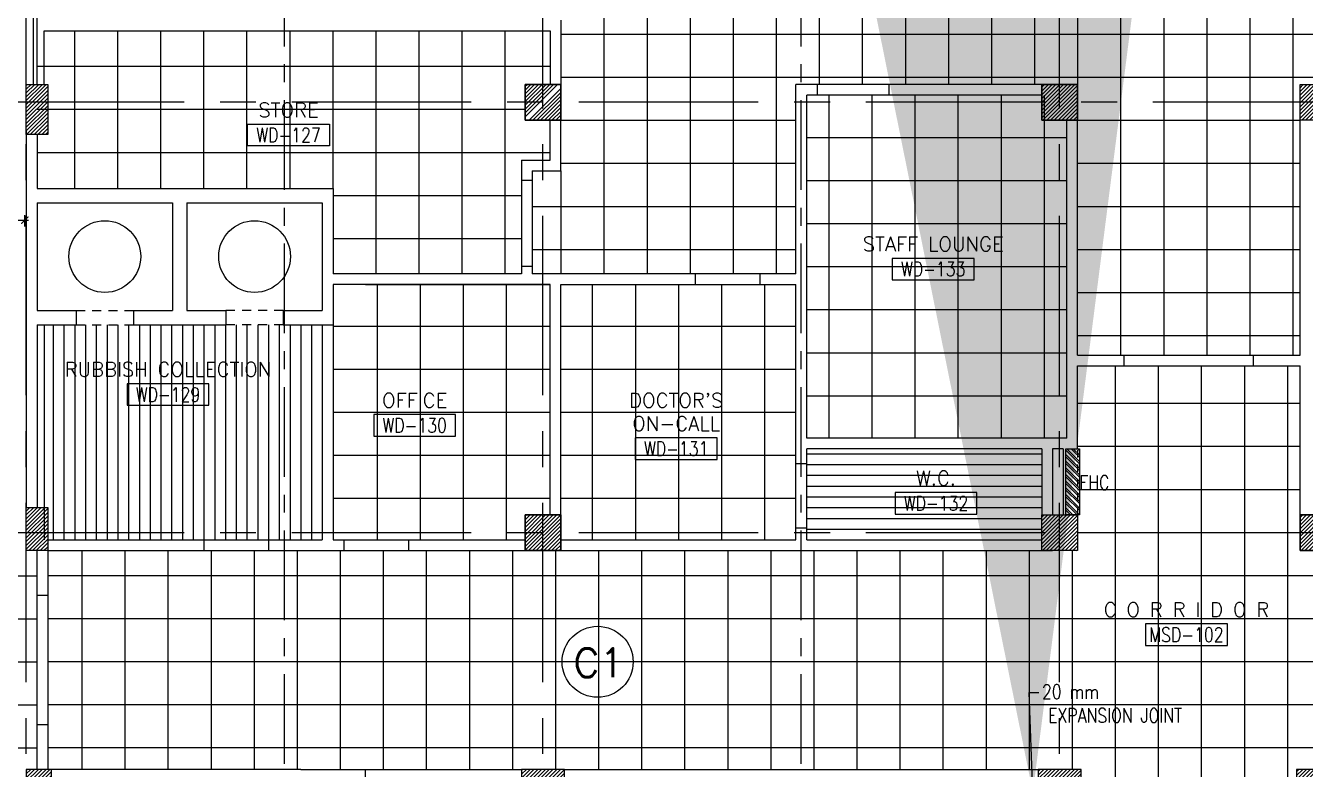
# Model space of a CAD drawing. Extents: x 88852.7 to 88945.7, y 39921.6 to 40001.1.
# Drawn here: x 88902.8 to 88920.63, y 39956.4 to 39966.77 of the extents above; entities that cross this region are included whole.
import ezdxf
from ezdxf.enums import TextEntityAlignment as Align

# ---------------------------------------------------------------- set-up
doc = ezdxf.new("R2010")
doc.units = 0
doc.header["$MEASUREMENT"] = 0
doc.header["$PDMODE"] = 34
for name, pattern in [('CENTER', [2, 1.25, -0.25, 0.25, -0.25]), ('CENTERX2', [4, 2.5, -0.5, 0.5, -0.5]), ('HIDDEN', [0.375, 0.25, -0.125]), ('HIDDEN2', [0.1875, 0.125, -0.0625])]:
    doc.linetypes.add(name, pattern=pattern)
doc.layers.get('0').update_dxf_attribs({"color": 4, "linetype": 'CONTINUOUS'})
doc.layers.get('DEFPOINTS').update_dxf_attribs({"linetype": 'CONTINUOUS'})
for name, color, linetype in [('AXES', 11, 'CENTERX2'), ('AXES1', 11, 'CENTER'), ('CEILING', 4, 'CONTINUOUS'), ('CEILING-MARKER', 6, 'CONTINUOUS'), ('COL', 2, 'CONTINUOUS'), ('EJ', 11, 'CONTINUOUS'), ('FHC', 4, 'CONTINUOUS'), ('HAT', 11, 'CONTINUOUS'), ('INSUL', 4, 'CONTINUOUS'), ('RM-BOX', 11, 'CONTINUOUS'), ('RM-NAME', 11, 'CONTINUOUS'), ('RM-NO', 11, 'CONTINUOUS'), ('SUNI-FUR', 3, 'CONTINUOUS'), ('TXT', 2, 'CONTINUOUS'), ('WALL', 2, 'CONTINUOUS')]:
    doc.layers.add(name, color=color, linetype=linetype)
doc.styles.add('ROMANS', font='ROMANS.shx', dxfattribs={"width": 0.6})
doc.dimstyles.new('DIM-OUT', dxfattribs={"dimscale": 0, "dimtxt": 0.24, "dimasz": 0.08, "dimexe": 0.02, "dimexo": 0.02, "dimgap": 0.05, "dimtad": 1, "dimdec": 0, "dimlfac": 1000, "dimzin": 0, "dimtxsty": 'ROMANS', "dimblk1": 'ARCHTICK', "dimblk2": 'ARCHTICK', "dimsah": 1, "dimcen": 0.01, "dimdle": 0.08, "dimclrd": 4, "dimclre": 4, "dimclrt": 2, "dimazin": 3, "dimtp": 2, "dimtm": 2, "dimtfac": 0.114286, "dimtdec": 0, "dimtix": 1, "dimtmove": 0, "dimatfit": 3, "dimtolj": 1, "dimtzin": 0})
doc.dimstyles.new('STANDARD_IN', dxfattribs={"dimtxt": 0.2, "dimasz": 0.1, "dimexe": 0.07, "dimexo": 0.07, "dimgap": 0.05, "dimtad": 1, "dimdec": 0, "dimlfac": 1000, "dimzin": 0, "dimtxsty": 'ROMANS', "dimblk": 'ARCHTICK', "dimcen": 0.05, "dimdle": 0.05, "dimclrd": 4, "dimclre": 4, "dimclrt": 2, "dimazin": 3, "dimtfac": 1, "dimtdec": 0, "dimtmove": 0, "dimatfit": 3, "dimtolj": 1, "dimtzin": 0})

# ---------------------------------------------------------------- blocks, each defined once
blk = doc.blocks.new('C5')
at = {"layer": 'HAT', "linetype": 'BYBLOCK'}
h = blk.add_hatch(dxfattribs=at)
h.set_pattern_fill('ANSI31', color=256, scale=300, style=0)
h.set_pattern_definition([(45, (-223356.182, -51411.005), (-26.516504, 26.516504), [])])
h.paths.add_polyline_path([(300, 300), (0, 300), (0, 0), (300, 0)])
h.paths.add_polyline_path([(600, 300), (300, 300), (300, 0), (600, 0)])
at = {"layer": 'COL'}
blk.add_lwpolyline([(600, 300), (0, 300), (0, 0), (600, 0)], close=True, dxfattribs=at)
blk = doc.blocks.new('C11')
at = {"layer": 'HAT'}
h = blk.add_hatch(dxfattribs=at)
h.set_pattern_fill('ANSI31', color=256, scale=300, style=0)
h.set_pattern_definition([(45, (-248556.182, -75061.005), (-26.5165043, 26.5165043), [])])
h.paths.add_polyline_path([(300, 700), (0, 700), (0, 350), (300, 350)])
h.paths.add_polyline_path([(300, 350), (0, 350), (0, 0), (300, 0)])
at = {"layer": 'COL'}
blk.add_lwpolyline([(300, 700), (300, 0), (0, 0), (0, 700)], close=True, dxfattribs=at)
blk = doc.blocks.new('RM1')
at = {"layer": 'RM-BOX'}
blk.add_lwpolyline([(570, -200), (-570, -200), (-570, -500), (570, -500)], close=True, dxfattribs=at)
at = {"layer": 'RM-NAME', "style": 'ROMANS'}
blk.add_attdef('ROOMNAME1', text='', height=200, dxfattribs=at).set_placement((0, 324), align=Align.MIDDLE)
blk = doc.blocks.new('*X118')
at = {"color": 0}
for p, q in [((235129, 149533), (235585, 149990)), ((235129, 149586), (235532, 149990)), ((235129, 149639), (235479, 149990)), ((235129, 149692), (235426, 149990)), ((235129, 149745), (235373, 149990)), ((235129, 149798), (235320, 149990)), ((235129, 149851), (235267, 149990)), ((235129, 149905), (235214, 149990)), ((235129, 149958), (235161, 149990)), ((235138, 149490), (235629, 149980)), ((235191, 149490), (235629, 149927)), ((235244, 149490), (235629, 149874)), ((235297, 149490), (235629, 149821)), ((235350, 149490), (235629, 149768)), ((235403, 149490), (235629, 149715)), ((235456, 149490), (235629, 149662)), ((235509, 149490), (235629, 149609)), ((235562, 149490), (235629, 149556)), ((235615, 149490), (235629, 149503))]:
    blk.add_line(p, q, dxfattribs=at)
blk = doc.blocks.new('COL50')
at = {"layer": 'COL'}
blk.add_lwpolyline([(-250, 250), (-250, -250), (250, -250), (250, 250)], close=True, dxfattribs=at)
blk = doc.blocks.new('*X119')
at = {"color": 0}
for p, q in [((227926, 149490), (228426, 149990)), ((227929, 149546), (228373, 149990)), ((227929, 149599), (228319, 149990)), ((227929, 149652), (228266, 149990)), ((227929, 149705), (228213, 149990)), ((227929, 149758), (228160, 149990)), ((227929, 149811), (228107, 149990)), ((227929, 149864), (228054, 149990)), ((227929, 149917), (228001, 149990)), ((227929, 149970), (227948, 149990)), ((227979, 149490), (228429, 149940)), ((228032, 149490), (228429, 149887)), ((228085, 149490), (228429, 149834)), ((228138, 149490), (228429, 149781)), ((228191, 149490), (228429, 149728)), ((228244, 149490), (228429, 149675)), ((228297, 149490), (228429, 149622)), ((228350, 149490), (228429, 149568)), ((228403, 149490), (228429, 149515))]:
    blk.add_line(p, q, dxfattribs=at)
blk = doc.blocks.new('*X117')
at = {"color": 0}
for p, q in [((238729, 149527), (239191, 149990)), ((238729, 149580), (239138, 149990)), ((238729, 149633), (239085, 149990)), ((238729, 149686), (239032, 149990)), ((238729, 149739), (238979, 149990)), ((238729, 149792), (238926, 149990)), ((238729, 149845), (238873, 149990)), ((238729, 149898), (238820, 149990)), ((238729, 149951), (238767, 149990)), ((238744, 149490), (239229, 149974)), ((238797, 149490), (239229, 149921)), ((238850, 149490), (239229, 149868)), ((238903, 149490), (239229, 149815)), ((238956, 149490), (239229, 149762)), ((239009, 149490), (239229, 149709)), ((239062, 149490), (239229, 149656)), ((239116, 149490), (239229, 149603)), ((239169, 149490), (239229, 149550)), ((239222, 149490), (239229, 149497))]:
    blk.add_line(p, q, dxfattribs=at)
blk = doc.blocks.new('*X116')
at = {"color": 0}
for p, q in [((238729, 155520), (239199, 155990)), ((238729, 155573), (239145, 155990)), ((238729, 155626), (239092, 155990)), ((238729, 155679), (239039, 155990)), ((238729, 155732), (238986, 155990)), ((238729, 155785), (238933, 155990)), ((238729, 155838), (238880, 155990)), ((238729, 155891), (238827, 155990)), ((238729, 155944), (238774, 155990)), ((238752, 155490), (239229, 155967)), ((238805, 155490), (239229, 155914)), ((238858, 155490), (239229, 155861)), ((238911, 155490), (239229, 155808)), ((238964, 155490), (239229, 155755)), ((239017, 155490), (239229, 155702)), ((239070, 155490), (239229, 155649)), ((239123, 155490), (239229, 155596)), ((239176, 155490), (239229, 155542))]:
    blk.add_line(p, q, dxfattribs=at)
blk = doc.blocks.new('*X115')
at = {"color": 0}
for p, q in [((235129, 155526), (235592, 155990)), ((235129, 155579), (235539, 155990)), ((235129, 155632), (235486, 155990)), ((235129, 155685), (235433, 155990)), ((235129, 155738), (235380, 155990)), ((235129, 155791), (235327, 155990)), ((235129, 155844), (235274, 155990)), ((235129, 155897), (235221, 155990)), ((235129, 155950), (235168, 155990)), ((235145, 155490), (235629, 155973)), ((235198, 155490), (235629, 155920)), ((235251, 155490), (235629, 155867)), ((235304, 155490), (235629, 155814)), ((235357, 155490), (235629, 155761)), ((235410, 155490), (235629, 155708)), ((235464, 155490), (235629, 155655)), ((235517, 155490), (235629, 155602)), ((235570, 155490), (235629, 155549)), ((235623, 155490), (235629, 155496))]:
    blk.add_line(p, q, dxfattribs=at)
blk = doc.blocks.new('*X120')
at = {"color": 0}
for p, q in [((227929, 155538), (228380, 155990)), ((227929, 155592), (228327, 155990)), ((227929, 155645), (228274, 155990)), ((227929, 155698), (228221, 155990)), ((227929, 155751), (228168, 155990)), ((227929, 155804), (228115, 155990)), ((227929, 155857), (228062, 155990)), ((227929, 155910), (228009, 155990)), ((227929, 155963), (227956, 155990)), ((227986, 155490), (228429, 155932)), ((228039, 155490), (228429, 155879)), ((228092, 155490), (228429, 155826)), ((228145, 155490), (228429, 155773)), ((228198, 155490), (228429, 155720)), ((228251, 155490), (228429, 155667)), ((228304, 155490), (228429, 155614)), ((228357, 155490), (228429, 155561)), ((228410, 155490), (228429, 155508))]:
    blk.add_line(p, q, dxfattribs=at)
blk = doc.blocks.new('C7')
at = {"layer": 'HAT'}
h = blk.add_hatch(dxfattribs=at)
h.set_pattern_fill('ANSI31', color=256, scale=300, style=0)
h.set_pattern_definition([(45, (-248876.182, -51411.005), (-26.5165043, 26.5165043), [])])
h.paths.add_polyline_path([(350, 300), (250, 300), (0, 300), (0, 0), (350, 0)])
at = {"layer": 'COL'}
blk.add_lwpolyline([(0, 300), (0, 0), (350, 0), (350, 300)], close=True, dxfattribs=at)
blk = doc.blocks.new('_ARCHTICK')
at = {"color": 0, "linetype": 'BYBLOCK', "const_width": 0.15}
blk.add_lwpolyline([(-0.5, -0.5), (0.5, 0.5)], dxfattribs=at)
blk = doc.blocks.new('*D413')
at = {"layer": 'CEILING', "color": 4, "linetype": 'CONTINUOUS'}
for p, q in [((88897.94, 39964.057), (88902.84, 39964.057)), ((88897.99, 39963.97), (88897.99, 39964.127)), ((88902.79, 39963.97), (88902.79, 39964.127))]:
    blk.add_line(p, q, dxfattribs=at)
at = {"layer": 'DEFPOINTS', "color": 0, "linetype": 'CONTINUOUS'}
for p in [(88902.79, 39964.057), (88897.99, 39963.9), (88902.79, 39963.9)]:
    blk.add_point(p, dxfattribs=at)
at = {"layer": 'CEILING', "color": 4, "linetype": 'CONTINUOUS', "xscale": 0.1, "yscale": 0.1, "zscale": 0.1, "rotation": 180}
blk.add_blockref('_ARCHTICK', (88897.99, 39964.057), dxfattribs=at)
at = {"layer": 'CEILING', "color": 4, "linetype": 'CONTINUOUS', "xscale": 0.1, "yscale": 0.1, "zscale": 0.1}
blk.add_blockref('_ARCHTICK', (88902.79, 39964.057), dxfattribs=at)
at = {"layer": 'CEILING', "color": 2, "linetype": 'CONTINUOUS', "insert": (88900.39, 39964.207), "char_height": 0.2, "attachment_point": 5, "style": 'ROMANS'}
blk.add_mtext('\\A1;4800', dxfattribs=at)

msp = doc.modelspace()

# ---------------------------------------------------------------- hatches: boundary and pattern name
at = {"layer": 'FHC', "linetype": 'BYBLOCK', "ltscale": 0.3}
h = msp.add_hatch(dxfattribs=at)
h.set_pattern_fill('ANSI32', color=11, scale=0.175, angle=90, style=0)
h.set_pattern_definition([(135, (88948.536364, 39727.75338), (-0.046403883, -0.046403883), []), (135, (88948.536364, 39727.784316), (-0.046403883, -0.046403883), [])])
h.paths.add_polyline_path([(88917.4854, 39960.8696), (88917.2954, 39960.8696), (88917.2954, 39959.9496), (88917.4854, 39959.9496)])
h.paths.add_polyline_path([(88917.9065, 39959.737), (88917.4856, 39959.737), (88917.4856, 39959.9995), (88917.9065, 39959.9995)], flags=9)
at = {"layer": 'HAT'}
h = msp.add_hatch(dxfattribs=at)
h.set_pattern_fill('ANSI31', color=256, scale=0.3, style=0)
h.set_pattern_definition([(45, (88602.274076, 39904.688557), (-0.0265165043, 0.0265165043), [])])
h.paths.add_polyline_path([(88903.1103, 39960.0496), (88902.8103, 39960.0496), (88902.8103, 39959.6996), (88903.1103, 39959.6996)])
h.paths.add_polyline_path([(88903.1103, 39959.6996), (88902.8103, 39959.6996), (88902.8103, 39959.4496), (88903.1103, 39959.4496)])

# ---------------------------------------------------------------- linework, layer by layer
at = {"layer": 'AXES'}
for p, q in [((88910.0103, 39921.6153), (88910.0103, 40000.4279)), ((88917.2103, 39921.6153), (88917.2103, 40000.4279)), ((88902.8103, 39921.6153), (88902.8103, 40000.0779)), ((88945.0103, 39965.6996), (88876.9703, 39965.6996)), ((88945.0103, 39959.6996), (88876.9703, 39959.6996))]:
    msp.add_line(p, q, dxfattribs=at)
at = {"layer": 'AXES1'}
for p, q in [((88906.4103, 39928.4796), (88906.4103, 39987.2996)), ((88913.6103, 39928.4796), (88913.6103, 39987.2996))]:
    msp.add_line(p, q, dxfattribs=at)
at = {"layer": 'CEILING', "linetype": 'CONTINUOUS'}
for p, q in [((88912.0603, 39980.2496), (88912.0603, 39963.3096)), ((88918.0603, 39980.1984), (88918.0603, 39962.1746)), ((88918.6603, 39980.1984), (88918.6603, 39962.1746)), ((88910.8603, 39979.8496), (88910.8603, 39963.3096)), ((88911.4603, 39979.8496), (88911.4603, 39963.3096)), ((88916.8603, 39979.8496), (88916.8603, 39965.9496)), ((88917.4603, 39979.8496), (88917.4603, 39965.9496)), ((88919.2603, 39979.8496), (88919.2603, 39962.1746)), ((88919.8603, 39979.8496), (88919.8603, 39962.1746)), ((88920.4603, 39979.8496), (88920.4603, 39962.1746)), ((88912.6603, 39969.0496), (88912.6603, 39963.3096)), ((88913.2603, 39969.0496), (88913.2603, 39963.3096)), ((88913.8603, 39969.0496), (88913.8603, 39965.9496)), ((88914.4603, 39969.0496), (88914.4603, 39965.9496)), ((88915.0603, 39969.0496), (88915.0603, 39965.9496)), ((88915.6603, 39969.0496), (88915.6603, 39965.9496)), ((88916.2603, 39969.0496), (88916.2603, 39965.9496)), ((88903.4853, 39964.4995), (88903.4853, 39966.6946)), ((88904.0853, 39964.4995), (88904.0853, 39966.6946)), ((88904.6853, 39964.4995), (88904.6853, 39966.6946)), ((88905.2853, 39964.4995), (88905.2853, 39966.6946)), ((88905.8853, 39964.4995), (88905.8853, 39966.6946)), ((88906.4853, 39964.4995), (88906.4853, 39966.6946)), ((88907.0853, 39964.4995), (88907.0853, 39966.6946)), ((88907.6853, 39963.3096), (88907.6853, 39966.6946)), ((88908.2853, 39963.3096), (88908.2853, 39966.6946)), ((88908.8853, 39963.3096), (88908.8853, 39966.6946)), ((88909.4853, 39963.3096), (88909.4853, 39966.6946)), ((88910.2603, 39966.6496), (88927.7603, 39966.6496)), ((88902.9603, 39966.2021), (88910.1103, 39966.2021)), ((88910.2603, 39966.0496), (88927.7603, 39966.0496)), ((88902.9603, 39965.6021), (88909.7603, 39965.6021)), ((88910.2603, 39965.4496), (88913.5353, 39965.4496)), ((88917.4604, 39965.4496), (88920.5604, 39965.4496)), ((88902.9603, 39965.0021), (88910.1103, 39965.0021)), ((88910.2603, 39964.8496), (88913.5353, 39964.8496)), ((88917.4604, 39964.8496), (88920.5604, 39964.8496)), ((88910.2603, 39964.7446), (88910.2603, 39963.3096)), ((88907.0853, 39964.4021), (88909.7103, 39964.4021)), ((88909.8603, 39964.2496), (88913.5353, 39964.2496)), ((88917.4604, 39964.2496), (88920.5604, 39964.2496)), ((88907.0853, 39963.8021), (88909.7103, 39963.8021)), ((88909.8603, 39963.6496), (88913.5353, 39963.6496)), ((88917.4604, 39963.6496), (88920.5604, 39963.6496)), ((88907.6978, 39963.1596), (88907.6978, 39959.5996)), ((88908.2978, 39963.1596), (88908.2978, 39959.5996)), ((88908.8978, 39963.1596), (88908.8978, 39959.5996)), ((88909.4978, 39963.1596), (88909.4978, 39959.5996)), ((88910.6978, 39963.1596), (88910.6978, 39959.5996)), ((88911.2978, 39963.1596), (88911.2978, 39959.5996)), ((88911.8978, 39963.1596), (88911.8978, 39959.5996)), ((88912.4978, 39963.1596), (88912.4978, 39959.5996)), ((88913.0978, 39963.1596), (88913.0978, 39959.5996)), ((88917.4604, 39963.0496), (88920.5604, 39963.0496)), ((88903.0603, 39962.5995), (88903.0603, 39959.5996)), ((88903.1853, 39962.5995), (88903.1853, 39959.5996)), ((88903.3353, 39962.5995), (88903.3353, 39959.5996)), ((88903.4853, 39962.5995), (88903.4853, 39959.5996)), ((88903.6353, 39962.5995), (88903.6353, 39959.5996)), ((88903.7853, 39962.5995), (88903.7853, 39959.5996)), ((88903.9353, 39962.5995), (88903.9353, 39959.5996)), ((88904.0853, 39962.5995), (88904.0853, 39959.5996)), ((88904.2353, 39962.5995), (88904.2353, 39959.5996)), ((88904.3853, 39962.5995), (88904.3853, 39959.5996)), ((88904.5353, 39962.5995), (88904.5353, 39959.5996)), ((88904.6853, 39962.5995), (88904.6853, 39959.5996)), ((88904.8353, 39962.5995), (88904.8353, 39959.5996)), ((88904.9853, 39962.5995), (88904.9853, 39959.5996)), ((88905.1353, 39962.5995), (88905.1353, 39959.5996)), ((88905.2853, 39962.5995), (88905.2853, 39959.5996)), ((88905.4353, 39962.5995), (88905.4353, 39959.5996)), ((88905.5853, 39962.5995), (88905.5853, 39959.5996)), ((88905.7353, 39962.5995), (88905.7353, 39959.5996)), ((88905.8853, 39962.5995), (88905.8853, 39959.5996)), ((88906.0353, 39962.5995), (88906.0353, 39959.5996)), ((88906.1853, 39962.5995), (88906.1853, 39959.5996)), ((88906.3353, 39962.5995), (88906.3353, 39959.5996)), ((88906.4853, 39962.5995), (88906.4853, 39959.5996)), ((88906.6353, 39962.5995), (88906.6353, 39959.5996)), ((88906.7853, 39962.5995), (88906.7853, 39959.5996)), ((88907.0853, 39962.5796), (88910.1103, 39962.5796)), ((88910.2603, 39962.5796), (88913.5353, 39962.5796)), ((88917.4604, 39962.4496), (88920.5604, 39962.4496)), ((88907.0853, 39961.9796), (88910.1103, 39961.9796)), ((88910.2603, 39961.9796), (88913.5353, 39961.9796)), ((88917.9842, 39962.0246), (88917.9842, 39953.7546)), ((88917.9842, 39962.0246), (88917.9842, 39953.7546)), ((88918.5842, 39962.0246), (88918.5842, 39953.7546)), ((88919.1842, 39962.0246), (88919.1842, 39953.7546)), ((88919.7842, 39962.0246), (88919.7842, 39953.7546)), ((88920.3842, 39962.0246), (88920.3842, 39953.7546)), ((88907.0853, 39961.3796), (88910.1103, 39961.3796)), ((88910.2603, 39961.3796), (88913.5353, 39961.3796)), ((88907.0853, 39960.7796), (88910.1103, 39960.7796)), ((88910.2603, 39960.7796), (88913.5353, 39960.7796)), ((88913.6853, 39960.7996), (88916.9603, 39960.7996)), ((88913.6853, 39960.6496), (88916.9603, 39960.6496)), ((88913.6853, 39960.4996), (88916.9603, 39960.4996)), ((88913.6853, 39960.3496), (88916.9603, 39960.3496)), ((88907.0853, 39960.1796), (88910.1103, 39960.1796)), ((88910.2603, 39960.1796), (88913.5353, 39960.1796)), ((88913.6853, 39960.1996), (88916.9603, 39960.1996)), ((88913.6853, 39960.0496), (88916.9603, 39960.0496)), ((88913.6853, 39959.8996), (88916.9603, 39959.8996)), ((88913.6853, 39959.7496), (88916.9603, 39959.7496)), ((88903.5842, 39959.4496), (88903.5842, 39956.3996)), ((88904.1842, 39959.4496), (88904.1842, 39956.3996)), ((88904.7842, 39959.4496), (88904.7842, 39956.3996)), ((88905.3842, 39959.4496), (88905.3842, 39956.3996)), ((88905.9842, 39959.4496), (88905.9842, 39956.3996)), ((88906.5842, 39959.4496), (88906.5842, 39956.3996)), ((88906.5842, 39959.4496), (88906.5842, 39956.3996)), ((88907.1842, 39959.4496), (88907.1842, 39956.3996)), ((88907.7842, 39959.4496), (88907.7842, 39956.3996)), ((88908.3842, 39959.4496), (88908.3842, 39956.3996)), ((88908.9842, 39959.4496), (88908.9842, 39956.3996)), ((88909.5842, 39959.4496), (88909.5842, 39956.3996)), ((88910.1842, 39959.4496), (88910.1842, 39956.3996)), ((88910.7842, 39959.4496), (88910.7842, 39956.3996)), ((88911.3842, 39959.4496), (88911.3842, 39956.3996)), ((88911.3842, 39959.4496), (88911.3842, 39956.3996)), ((88911.9842, 39959.4496), (88911.9842, 39956.3996)), ((88912.5842, 39959.4496), (88912.5842, 39956.3996)), ((88913.1842, 39959.4496), (88913.1842, 39956.3996)), ((88913.7842, 39959.4496), (88913.7842, 39956.3996)), ((88914.3842, 39959.4496), (88914.3842, 39956.3996)), ((88914.9842, 39959.4496), (88914.9842, 39956.3996)), ((88915.5842, 39959.4496), (88915.5842, 39956.3996)), ((88916.1842, 39959.4496), (88916.1842, 39956.3996)), ((88916.1842, 39959.4496), (88916.1842, 39956.3996)), ((88916.7842, 39959.4496), (88916.7842, 39956.3996)), ((88917.3842, 39959.4496), (88917.3842, 39956.3996))]:
    msp.add_line(p, q, dxfattribs=at)
at = {"layer": 'CEILING', "linetype": 'BYBLOCK', "ltscale": 0.3}
for p, q in [((88913.9978, 39961.0196), (88913.9978, 39965.7996)), ((88914.5978, 39961.0196), (88914.5978, 39965.7996)), ((88915.1978, 39961.0196), (88915.1978, 39965.7996)), ((88915.7978, 39961.0196), (88915.7978, 39965.7996)), ((88916.3978, 39961.0196), (88916.3978, 39965.7996)), ((88916.9978, 39961.0196), (88916.9978, 39965.7996)), ((88913.6853, 39965.2096), (88917.3103, 39965.2096)), ((88913.6853, 39964.6096), (88917.3103, 39964.6096)), ((88913.6853, 39964.0096), (88917.3103, 39964.0096)), ((88913.6853, 39963.4096), (88917.3103, 39963.4096)), ((88913.6853, 39962.8096), (88917.3103, 39962.8096)), ((88913.6853, 39962.2096), (88917.3103, 39962.2096)), ((88913.6853, 39961.6096), (88917.3103, 39961.6096)), ((88920.5604, 39961.4996), (88917.4604, 39961.4996)), ((88920.5604, 39960.8996), (88917.4604, 39960.8996)), ((88920.5604, 39960.2996), (88917.4604, 39960.2996)), ((88920.5604, 39959.6996), (88917.4604, 39959.6996)), ((88887.9892, 39959.0996), (88902.9582, 39959.0996)), ((88934.0603, 39959.0996), (88903.1082, 39959.0996)), ((88887.9892, 39958.4996), (88902.9582, 39958.4996)), ((88934.0603, 39958.4996), (88903.1082, 39958.4996)), ((88887.9892, 39957.8996), (88902.9582, 39957.8996)), ((88934.0603, 39957.8996), (88903.1082, 39957.8996)), ((88887.9892, 39957.2996), (88902.9582, 39957.2996)), ((88934.0603, 39957.2996), (88903.1082, 39957.2996)), ((88887.9892, 39956.6996), (88902.9582, 39956.6996)), ((88934.0603, 39956.6996), (88903.1082, 39956.6996))]:
    msp.add_line(p, q, dxfattribs=at)
at = {"layer": 'CEILING-MARKER', "color": 2}
msp.add_circle((88910.7717, 39957.8996), 0.4949, dxfattribs=at)
at = {"layer": 'COL'}
for p, q in [((88902.9603, 39964.4995), (88907.0853, 39964.4995)), ((88902.9603, 39964.2995), (88904.8478, 39964.2995)), ((88904.8478, 39964.2995), (88904.8478, 39962.7995)), ((88905.0478, 39964.2995), (88905.0478, 39962.7995)), ((88905.0478, 39964.2995), (88906.9353, 39964.2995)), ((88902.9603, 39962.7995), (88903.504, 39962.7995)), ((88903.504, 39962.7995), (88903.504, 39962.5995)), ((88904.304, 39962.7995), (88904.304, 39962.5995)), ((88904.304, 39962.7995), (88904.8478, 39962.7995)), ((88905.0478, 39962.7995), (88905.5915, 39962.7995)), ((88905.5915, 39962.7995), (88905.5915, 39962.5995)), ((88906.3915, 39962.7995), (88906.9353, 39962.7995)), ((88906.3915, 39962.7995), (88906.3915, 39962.5995)), ((88902.9603, 39962.5995), (88903.504, 39962.5995)), ((88904.304, 39962.5995), (88905.5915, 39962.5995)), ((88906.3915, 39962.5995), (88907.0853, 39962.5995))]:
    msp.add_line(p, q, dxfattribs=at)
msp.add_lwpolyline([(88903.1103, 39960.0496), (88903.1103, 39959.4496), (88902.8103, 39959.4496), (88902.8103, 39960.0496)], close=True, dxfattribs=at)
at = {"layer": 'FHC', "linetype": 'BYBLOCK', "ltscale": 0.3}
msp.add_lwpolyline([(88917.2954, 39959.9496), (88917.2954, 39960.8696), (88917.4854, 39960.8696), (88917.4854, 39959.9496)], close=True, dxfattribs=at)
at = {"layer": 'INSUL'}
for p, q in [((88902.9103, 39965.9496), (88902.9103, 39968.2496)), ((88902.9603, 39965.9496), (88902.9603, 39968.2496))]:
    msp.add_line(p, q, dxfattribs=at)
at = {"layer": 'SUNI-FUR', "linetype": 'HIDDEN2'}
for p, q in [((88903.504, 39962.7995), (88904.304, 39962.7995)), ((88906.3915, 39962.7995), (88905.5915, 39962.7995)), ((88903.504, 39962.5995), (88904.304, 39962.5995)), ((88906.3915, 39962.5995), (88905.5915, 39962.5995))]:
    msp.add_line(p, q, dxfattribs=at)
at = {"layer": 'SUNI-FUR'}
for centre in [(88903.904, 39963.5495), (88905.9915, 39963.5495)]:
    msp.add_circle(centre, 0.5, dxfattribs=at)
at = {"layer": 'WALL'}
for p, q in [((88902.8103, 39965.9496), (88902.8103, 39968.3996)), ((88902.8103, 39965.9496), (88902.8103, 39968.3996)), ((88903.0603, 39965.9496), (88903.0603, 39966.6946)), ((88903.0603, 39966.6946), (88910.1103, 39966.6946)), ((88913.5353, 39963.3096), (88913.5353, 39965.9496)), ((88913.8353, 39965.9496), (88913.5353, 39965.9496)), ((88913.8353, 39965.7996), (88913.8353, 39965.9496)), ((88916.9603, 39965.9496), (88913.8353, 39965.9496)), ((88914.8353, 39965.7996), (88914.8353, 39965.9496)), ((88913.6853, 39961.0196), (88913.6853, 39965.7996)), ((88913.8353, 39965.7996), (88913.6853, 39965.7996)), ((88916.9603, 39965.7996), (88913.8353, 39965.7996)), ((88902.8103, 39965.2996), (88902.8103, 39960.0496)), ((88910.1103, 39964.8946), (88910.1103, 39965.4496)), ((88910.2603, 39964.7446), (88910.2603, 39965.4496)), ((88910.2603, 39964.7446), (88910.2603, 39965.4496)), ((88917.3103, 39961.0196), (88917.3103, 39965.4496)), ((88917.4604, 39962.1746), (88917.4604, 39965.4496)), ((88920.5604, 39962.1746), (88920.5604, 39965.4496)), ((88902.9603, 39965.2496), (88902.9603, 39964.4995)), ((88909.7103, 39964.8946), (88910.1103, 39964.8946)), ((88909.8603, 39964.7446), (88910.2603, 39964.7446)), ((88907.0853, 39964.4995), (88907.0853, 39963.3096)), ((88902.9603, 39964.2995), (88902.9603, 39962.7995)), ((88906.9353, 39964.2995), (88906.9353, 39962.7995)), ((88909.7103, 39963.3096), (88907.0853, 39963.3096)), ((88907.0853, 39963.1596), (88907.0853, 39962.7495)), ((88907.0853, 39963.1596), (88907.0853, 39959.5996)), ((88910.1103, 39963.1596), (88907.0853, 39963.1596)), ((88907.5353, 39963.1596), (88910.1103, 39963.1596)), ((88910.1103, 39963.3096), (88909.8603, 39963.3096)), ((88913.0353, 39963.3096), (88909.8603, 39963.3096)), ((88910.1103, 39959.9496), (88910.1103, 39963.1596)), ((88910.2603, 39959.9496), (88910.2603, 39963.1596)), ((88910.2603, 39963.1596), (88913.0353, 39963.1596)), ((88912.1353, 39963.1596), (88912.1353, 39963.3096)), ((88913.0353, 39963.1596), (88913.0353, 39963.3096)), ((88913.5353, 39963.3096), (88913.0353, 39963.3096)), ((88913.0353, 39963.1596), (88913.5353, 39963.1596)), ((88913.5353, 39960.6621), (88913.5353, 39963.1596)), ((88902.9603, 39962.5995), (88902.9603, 39960.0496)), ((88906.9353, 39962.5995), (88906.9353, 39959.5996)), ((88917.4604, 39962.1746), (88918.1104, 39962.1746)), ((88918.1104, 39962.0246), (88918.1104, 39962.1746)), ((88918.1104, 39962.1746), (88920.5604, 39962.1746)), ((88919.9104, 39962.0246), (88919.9104, 39962.1746)), ((88917.4604, 39962.0246), (88918.1104, 39962.0246)), ((88917.4604, 39960.8695), (88917.4604, 39962.0246)), ((88918.1104, 39962.0246), (88920.5604, 39962.0246)), ((88920.5604, 39959.7996), (88920.5604, 39962.0246)), ((88902.9603, 39961.1496), (88902.9603, 39960.0496)), ((88917.3103, 39961.0196), (88913.6853, 39961.0196)), ((88913.6853, 39960.6621), (88913.6853, 39960.8696)), ((88916.9603, 39960.8696), (88916.9603, 39959.9496)), ((88917.1104, 39960.8695), (88917.1104, 39959.9496)), ((88917.2604, 39960.8695), (88917.1104, 39960.8695)), ((88917.2604, 39960.8695), (88917.2604, 39959.9496)), ((88917.2954, 39959.9496), (88917.2954, 39960.8695)), ((88917.2954, 39960.8695), (88917.4604, 39960.8695)), ((88913.5353, 39959.5996), (88913.5353, 39960.6621)), ((88913.6853, 39959.5996), (88913.6853, 39960.6621)), ((88903.1129, 39959.5996), (88905.2853, 39959.5996)), ((88903.1129, 39959.5996), (88906.1853, 39959.5996)), ((88905.2853, 39959.5996), (88905.2853, 39959.4496)), ((88906.1853, 39959.5996), (88906.9353, 39959.5996)), ((88906.1853, 39959.5996), (88906.1853, 39959.4496)), ((88907.0853, 39959.5996), (88907.2353, 39959.5996)), ((88907.2353, 39959.5996), (88907.2353, 39959.4496)), ((88907.2353, 39959.5996), (88907.2353, 39959.4496)), ((88907.2353, 39959.5996), (88909.7603, 39959.5996)), ((88908.1353, 39959.5996), (88908.1353, 39959.4496)), ((88910.2603, 39959.5996), (88913.5353, 39959.5996)), ((88913.6853, 39959.5996), (88916.9603, 39959.5996)), ((88902.9582, 39959.4496), (88902.9582, 39958.8246)), ((88903.1082, 39959.4496), (88903.1082, 39958.8246)), ((88903.1129, 39959.4496), (88905.2853, 39959.4496)), ((88903.1129, 39959.4496), (88906.1853, 39959.4496)), ((88906.1853, 39959.4496), (88907.2353, 39959.4496)), ((88907.2353, 39959.4496), (88909.7603, 39959.4496)), ((88910.2603, 39959.4496), (88917.1104, 39959.4496)), ((88903.1082, 39958.8246), (88902.9582, 39958.8246)), ((88902.9582, 39958.8246), (88902.9582, 39956.3996)), ((88903.1082, 39958.8246), (88903.1082, 39956.3996)), ((88902.9582, 39957.0246), (88903.1082, 39957.0246)), ((88906.1853, 39956.3996), (88903.1603, 39956.3996)), ((88906.6353, 39956.3996), (88906.1853, 39956.3996)), ((88906.6353, 39956.3996), (88909.7103, 39956.3996)), ((88907.5353, 39956.2496), (88907.5353, 39956.3996)), ((88910.3103, 39956.3996), (88916.9103, 39956.3996))]:
    msp.add_line(p, q, dxfattribs=at)
at = {"layer": 'WALL', "linetype": 'BYBLOCK'}
for p, q in [((88910.2603, 39966.8446), (88910.2603, 39965.9496)), ((88910.1103, 39966.6946), (88910.1103, 39965.9496)), ((88909.7103, 39964.8946), (88909.7103, 39964.6101)), ((88909.7103, 39964.6101), (88909.7103, 39963.3096)), ((88909.8603, 39964.6101), (88909.7103, 39964.6101)), ((88909.8603, 39964.7446), (88909.8603, 39964.6101)), ((88909.8603, 39964.6101), (88909.8603, 39963.3096)), ((88909.8603, 39963.4101), (88909.7103, 39963.4101)), ((88916.9603, 39960.8696), (88913.6853, 39960.8696)), ((88913.6853, 39960.6621), (88913.5353, 39960.6621)), ((88913.6853, 39959.7621), (88913.5353, 39959.7621))]:
    msp.add_line(p, q, dxfattribs=at)
at = {"layer": 'WALL', "color": 250, "linetype": 'HIDDEN', "ltscale": 0.25}
msp.add_line((88917.4627, 39959.9496), (88917.4627, 39960.8695), dxfattribs=at)
at = {"layer": 'WALL', "linetype": 'BYBLOCK', "ltscale": 0.3}
for points in [[(88909.7603, 39965.4496), (88910.2603, 39965.4496), (88910.2603, 39965.9496), (88909.7603, 39965.9496)], [(88916.9604, 39965.4496), (88917.4604, 39965.4496), (88917.4604, 39965.9496), (88916.9604, 39965.9496)], [(88921.0603, 39965.4496), (88920.5603, 39965.4496), (88920.5603, 39965.9496), (88921.0603, 39965.9496)], [(88910.2603, 39959.9496), (88909.7603, 39959.9496), (88909.7603, 39959.4496), (88910.2603, 39959.4496)], [(88921.0603, 39959.9496), (88920.5603, 39959.9496), (88920.5603, 39959.4496), (88921.0603, 39959.4496)]]:
    msp.add_lwpolyline(points, close=True, dxfattribs=at)

# ---------------------------------------------------------------- block references
at = {"layer": 'COL', "linetype": 'BYBLOCK', "xscale": 0.001, "yscale": 0.001, "zscale": 0.001}
for name, p in [('C11', (88902.8103, 39965.2496)), ('C7', (88902.8103, 39956.0996)), ('C5', (88909.7103, 39956.0996)), ('C5', (88916.9103, 39956.0996)), ('C5', (88920.5103, 39956.0996))]:
    msp.add_blockref(name, p, dxfattribs=at)
at = {"layer": 'COL', "xscale": -0.001, "yscale": 0.001, "zscale": 0.001}
for p in [(88910.0103, 39965.6996), (88917.2104, 39965.6996), (88920.8103, 39965.6996), (88910.0103, 39959.6996), (88917.2104, 39959.6996), (88920.8103, 39959.6996)]:
    msp.add_blockref('COL50', p, dxfattribs=at)
at = {"layer": 'HAT', "xscale": 0.001, "yscale": 0.001, "zscale": 0.001}
for name in ['*X120', '*X115', '*X116', '*X119', '*X118', '*X117']:
    msp.add_blockref(name, (88681.8317, 39809.9598), dxfattribs=at)
at = {"layer": 'RM-NAME'}
ref = msp.add_blockref('RM1', (88906.4641, 39965.5937), dxfattribs=dict(at, xscale=-0.001, yscale=0.001, zscale=0.001))
ref.add_attrib('ROOMNO', 'WD-127', dxfattribs={"layer": 'RM-NO', "height": 0.2, "style": 'ROMANS', "width": 0.8}).set_placement((88906.4641, 39965.2437), align=Align.MIDDLE)
ref.add_attrib('ROOMNAME2', 'STORE', dxfattribs={"height": 0.2, "style": 'ROMANS'}).set_placement((88906.4641, 39965.5937), align=Align.MIDDLE)
ref = msp.add_blockref('RM1', (88915.4481, 39963.7244), dxfattribs=dict(at, xscale=0.001, yscale=0.001, zscale=0.001))
ref.add_attrib('ROOMNO', 'WD-133', dxfattribs={"layer": 'RM-NO', "height": 0.2, "style": 'ROMANS', "width": 0.8}).set_placement((88915.4481, 39963.3744), align=Align.MIDDLE)
ref.add_attrib('ROOMNAME2', 'STAFF LOUNGE', dxfattribs={"height": 0.2, "style": 'ROMANS'}).set_placement((88915.4481, 39963.7244), align=Align.MIDDLE)
ref = msp.add_blockref('RM1', (88904.7845, 39961.9762), dxfattribs=dict(at, xscale=0.001, yscale=0.001, zscale=0.001))
ref.add_attrib('ROOMNO', 'WD-129', dxfattribs={"layer": 'RM-NO', "height": 0.2, "style": 'ROMANS', "width": 0.8}).set_placement((88904.7845, 39961.6262), align=Align.MIDDLE)
ref.add_attrib('ROOMNAME2', 'RUBBISH COLLECTION', dxfattribs={"height": 0.2, "style": 'ROMANS'}).set_placement((88904.7845, 39961.9762), align=Align.MIDDLE)
ref = msp.add_blockref('RM1', (88908.2219, 39961.5453), dxfattribs=dict(at, xscale=0.001, yscale=0.001, zscale=0.001))
ref.add_attrib('ROOMNO', 'WD-130', dxfattribs={"layer": 'RM-NO', "height": 0.2, "style": 'ROMANS', "width": 0.8}).set_placement((88908.2219, 39961.1953), align=Align.MIDDLE)
ref.add_attrib('ROOMNAME2', 'OFFICE', dxfattribs={"height": 0.2, "style": 'ROMANS'}).set_placement((88908.2219, 39961.5453), align=Align.MIDDLE)
ref = msp.add_blockref('RM1', (88911.8668, 39961.2215), dxfattribs=dict(at, xscale=0.001, yscale=0.001, zscale=0.001))
ref.add_attrib('ROOMNO', 'WD-131', dxfattribs={"layer": 'RM-NO', "height": 0.2, "style": 'ROMANS', "width": 0.8}).set_placement((88911.8668, 39960.8715), align=Align.MIDDLE)
ref.add_attrib('ROOMNAME2', 'ON-CALL', dxfattribs={"height": 0.2, "style": 'ROMANS'}).set_placement((88911.8668, 39961.2215), align=Align.MIDDLE)
ref.add_attrib('ROOMNAME1', "DOCTOR'S", dxfattribs={"height": 0.2, "style": 'ROMANS'}).set_placement((88911.8668, 39961.5453), align=Align.MIDDLE)
ref = msp.add_blockref('RM1', (88915.4869, 39960.4599), dxfattribs=dict(at, xscale=0.001, yscale=0.001, zscale=0.001))
ref.add_attrib('ROOMNO', 'WD-132', dxfattribs={"layer": 'RM-NO', "height": 0.2, "style": 'ROMANS', "width": 0.8}).set_placement((88915.4869, 39960.1099), align=Align.MIDDLE)
ref.add_attrib('ROOMNAME2', 'W.C.', dxfattribs={"height": 0.2, "style": 'ROMANS'}).set_placement((88915.4869, 39960.4599), align=Align.MIDDLE)
ref = msp.add_blockref('RM1', (88918.9771, 39958.6277), dxfattribs=dict(at, xscale=0.001, yscale=0.001, zscale=0.001))
ref.add_attrib('ROOMNO', 'MSD-102', dxfattribs={"layer": 'RM-NO', "height": 0.2, "style": 'ROMANS', "width": 0.8}).set_placement((88918.9771, 39958.2777), align=Align.MIDDLE)
ref.add_attrib('ROOMNAME2', 'C O R R I D O R', dxfattribs={"height": 0.2, "style": 'ROMANS'}).set_placement((88918.9771, 39958.6277), align=Align.MIDDLE)

# ---------------------------------------------------------------- texts
at = {"layer": 'EJ', "color": 2, "style": 'ROMANS', "width": 0.8}
for s, p in [('20 mm', (88917.3612, 39957.4824)), ('EXPANSION JOINT', (88917.9825, 39957.1513))]:
    msp.add_text(s, height=0.2, dxfattribs=at).set_placement(p, align=Align.MIDDLE)
at = {"layer": 'TXT', "color": 6, "style": 'ROMANS'}
msp.add_text('C1', height=0.4, dxfattribs=at).set_placement((88910.4373, 39957.6871))
at = {"layer": 'WALL', "style": 'ROMANS', "width": 0.8}
msp.add_text('FHC', height=0.2, dxfattribs=at).set_placement((88917.4844, 39960.2993))

# ---------------------------------------------------------------- dimensions: what is measured, and where the dimension line sits
at = {"layer": 'CEILING', "linetype": 'CONTINUOUS'}
dim = msp.add_linear_dim(base=(88902.7903, 39964.0573), p1=(88897.9903, 39963.8996), p2=(88902.7903, 39963.8996), dimstyle='STANDARD_IN', dxfattribs=at)
dim.commit()
dim.dimension.update_dxf_attribs({"geometry": '*D413', "text_midpoint": (88900.3903, 39964.2073)})

# ---------------------------------------------------------------- leaders
at = {"layer": 'EJ'}
msp.add_leader([(88916.8368, 39956.0796), (88916.7865, 39957.474), (88916.9197, 39957.474)], dimstyle='DIM-OUT', override={"dimscale": 1, "dimasz": 250, "dimgap": 77}, dxfattribs=at)

doc.saveas('drawing.dxf')
